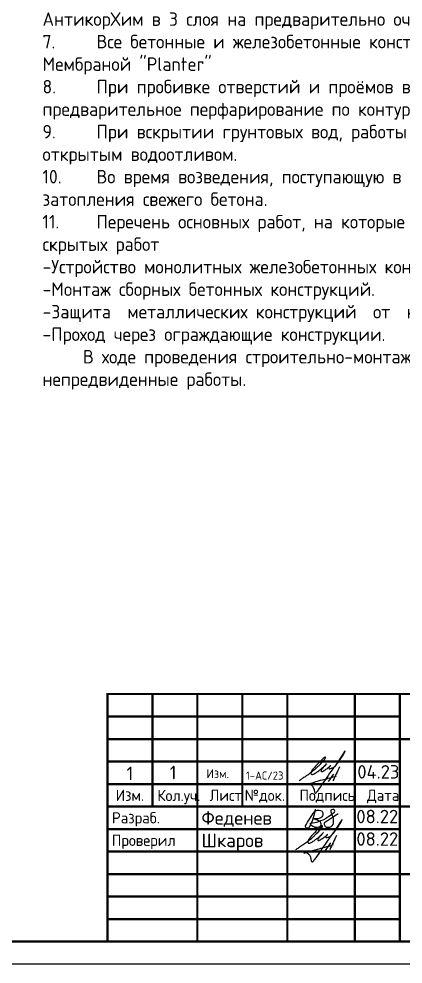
# Model space of a CAD drawing. Header units: metres. Extents: x -18 to 14983, y 1157 to 3877.
# Drawn here: x 6800 to 6885.4, y 2825.6 to 3035.6 of the extents above; entities that cross this region are included whole.
import ezdxf
from ezdxf.enums import TextEntityAlignment as Align

# ---------------------------------------------------------------- set-up
doc = ezdxf.new("R2010")
doc.units = ezdxf.units.M
doc.layers.add('Размер 3.5', color=250, linetype='Continuous', lineweight=35)
doc.layers.add('Размерный', color=4, linetype='Continuous', lineweight=30)
doc.layers.add('рамка', color=7, linetype='Continuous')
doc.styles.add('-ISOCPEUR-', font='isocpeur.ttf')
doc.styles.add('GOST', font='GOST_Common.ttf')
doc.styles.get("Standard").update_dxf_attribs({"font": 'GOST_Common.ttf'})

# ---------------------------------------------------------------- blocks, each defined once
blk = doc.blocks.new('подпись')
at = {"lineweight": 30}
for points in [[(-0.82, -1.23), (-0.21, -0.8), (0.43, -0.36), (0.86, -0.08), (1.32, 0.25), (2, 0.77), (2.8, 1.4), (3.27, 1.83), (3.84, 2.36), (4.46, 3.07), (5.01, 3.73), (5.08, 3.95), (5.01, 4.03), (4.91, 4), (4.76, 3.88), (4.33, 3.49), (3.4, 2.58), (2.34, 1.43), (1.83, 0.48), (1.87, 0.23), (1.99, 0.16), (2.17, 0.16), (2.41, 0.25), (3.02, 0.6), (3.71, 1.09), (4.34, 1.62), (5.32, 2.55), (4.75, 1.98), (4.27, 1.36), (4.08, 1.05), (4.07, 0.85), (4.11, 0.78), (4.25, 0.78), (4.42, 0.84), (4.78, 1.05), (5.16, 1.3), (5.47, 1.51), (5.72, 1.73), (6.05, 1.99), (6.23, 2.18), (5.94, 1.88), (5.8, 1.63), (5.8, 1.5), (5.89, 1.44), (6.13, 1.46), (6.57, 1.6), (6.9, 1.79), (7.5, 2.39), (8.04, 3.08), (8.61, 3.92), (9.15, 4.76), (9.43, 5.33), (8, 3.26), (6.29, 0.88), (3.58, -3.07), (3.05, -3.8), (2.85, -4.05), (2.49, -2.98), (2.12, -2.39), (1.3, -1.96), (1.02, -2.03), (2.91, -1.44), (4.7, -0.96), (7.51, -0.15)], [(6.86, 0.23), (5.67, -1.43)], [(8.19, 1.85), (6.68, -1.27)]]:
    blk.add_spline(points, degree=3, dxfattribs=at)
blk = doc.blocks.new('Подпись Леха')
at = {"layer": 'рамка'}
blk.add_blockref('подпись', (2.7, 0.11), dxfattribs=at)

msp = doc.modelspace()

# ---------------------------------------------------------------- linework, layer by layer
msp.add_line((7191.0803, 2825.5891), (6761.5147, 2825.5891))
msp.add_lwpolyline([(6589.6472, 3122.5891), (7009.6472, 3122.5891), (7009.6472, 2825.5891), (6589.6472, 2825.5891)], close=True)
at = {"const_width": 0.5}
msp.add_lwpolyline([(6609.6472, 3117.5891), (7004.6472, 3117.5891), (7004.6472, 2830.5891), (6609.6472, 2830.5891)], close=True, dxfattribs=at)
for points in [[(6819.6472, 2830.5891), (6819.6472, 2885.5891), (7004.6472, 2885.5891)], [(6829.6472, 2885.5891), (6829.6472, 2860.5891)], [(6839.6472, 2885.5891), (6839.6472, 2830.5891)], [(6849.6472, 2885.5891), (6849.6472, 2860.5891)], [(6859.6472, 2885.5891), (6859.6472, 2830.5891)], [(6874.6472, 2885.5891), (6874.6472, 2830.5891)], [(6884.6472, 2885.5891), (6884.6472, 2830.5891)], [(6819.6472, 2880.5891), (6884.6472, 2880.5891)], [(6819.6472, 2875.5891), (6884.6472, 2875.5891)], [(6884.6472, 2875.5891), (7004.6472, 2875.5891)], [(6819.6472, 2870.5891), (6884.6472, 2870.5891)], [(6819.6472, 2865.5891), (6884.6472, 2865.5891)], [(6819.6472, 2860.5891), (7004.6472, 2860.5891)], [(6819.6472, 2855.5891), (6884.6472, 2855.5891)], [(6819.6472, 2850.5891), (6884.6472, 2850.5891)], [(6819.6472, 2845.5891), (6884.6472, 2845.5891)], [(6884.6472, 2845.5891), (7004.6472, 2845.5891)], [(6819.6472, 2840.5891), (6884.6472, 2840.5891)], [(6819.6472, 2835.5891), (6884.6472, 2835.5891)]]:
    msp.add_lwpolyline(points, dxfattribs=at)
msp.add_lwpolyline([(6865.8407, 2859.9903), (6865.7405, 2859.4687), (6865.5319, 2858.6115), (6865.2151, 2857.5305), (6864.7511, 2856.37), (6864.4323, 2855.8991), (6864.2388, 2855.7999), (6864.045, 2855.7756), (6863.8562, 2855.7999), (6863.7593, 2855.9112), (6863.7108, 2856.0951), (6863.7157, 2856.3033), (6863.8126, 2856.5647), (6864.1159, 2857.1243), (6865.3898, 2859.0386), (6865.8863, 2859.6123), (6866.3362, 2859.8062), (6866.7164, 2859.7984), (6867.2826, 2859.6356), (6867.5464, 2859.1627), (6867.5231, 2858.775), (6867.4659, 2858.512), (6867.3494, 2858.3277), (6867.1456, 2858.1433), (6866.8349, 2857.9881), (6866.4758, 2857.8863), (6866.1651, 2857.828), (6865.8982, 2857.8378), (6865.641, 2857.8471), (6865.4032, 2857.959), (6865.3456, 2857.9759), (6865.6015, 2857.8657), (6865.8085, 2857.7765), (6866.0002, 2857.7085), (6866.3203, 2857.6171), (6866.5459, 2857.5104), (6866.7556, 2857.4113), (6866.8935, 2857.3154), (6867.045, 2857.0448), (6867.0685, 2856.7949), (6867.0917, 2856.5472), (6867.0371, 2856.3029), (6866.8418, 2856.0843), (6866.5996, 2855.9749), (6866.3027, 2855.9437), (6866.0136, 2855.9593), (6865.77, 2855.9725), (6865.5448, 2856.0765), (6865.3065, 2856.1865), (6865.1232, 2856.2711), (6865.0135, 2856.3732), (6864.8749, 2856.5022), (6864.7908, 2856.7132), (6864.7957, 2856.9038), (6864.9081, 2856.9672), (6865.2406, 2857.0015), (6865.7409, 2857.053), (6866.1498, 2857.1383), (6866.4428, 2857.1994), (6866.6924, 2857.3092), (6867.1275, 2857.4656), (6867.6017, 2857.6268), (6867.9634, 2857.7978), (6868.1641, 2857.9399), (6868.4623, 2858.151), (6868.861, 2858.4332), (6869.2445, 2858.7046), (6869.542, 2858.9152), (6869.9064, 2859.1732), (6870.1607, 2859.3532), (6870.2134, 2859.5971), (6870.1586, 2859.8004), (6869.9866, 2859.9098), (6869.7363, 2859.9254), (6869.4859, 2859.8942), (6869.3344, 2859.8012), (6869.2806, 2859.6202), (6869.31, 2859.4197), (6869.3834, 2859.1996), (6869.5596, 2858.8034), (6869.7504, 2858.2556), (6869.7993, 2857.9915), (6869.814, 2857.6736), (6869.8307, 2856.9368), (6869.7836, 2856.6), (6869.5407, 2856.2788), (6869.2977, 2856.0673), (6868.9842, 2855.9733), (6868.6394, 2855.9263), (6868.3337, 2855.9655), (6868.0985, 2856.1144), (6867.9732, 2856.3728), (6867.9026, 2856.6705), (6867.9418, 2856.9525), (6868.1064, 2857.1718), (6869.2507, 2857.9081), (6869.6817, 2858.2137), (6870.4891, 2858.7385), (6870.9631, 2859.0467)])

# ---------------------------------------------------------------- block references
for p in [(6860.3784, 2867.4583), (6859.6809, 2852.1654)]:
    msp.add_blockref('Подпись Леха', p)

# ---------------------------------------------------------------- texts
at = {"style": 'GOST'}
for s, p in [('Изм.', (6824.6472, 2863.0891)), ('Кол.уч.', (6835.5369, 2863.0397)), ('Лист', (6845.9515, 2863.0891)), ('№док.', (6854.6472, 2863.0891)), ('Подпись', (6868.5285, 2863.0891)), ('Дата', (6880.9554, 2863.0891))]:
    msp.add_text(s, height=2.5, dxfattribs=at).set_placement(p, align=Align.MIDDLE_CENTER)
for s, p in [('Разраб.', (6820.6472, 2858.0891)), ('Проверил', (6820.6472, 2853.0891))]:
    msp.add_text(s, height=2.5, dxfattribs=at).set_placement(p, align=Align.MIDDLE_LEFT)
at = {"layer": 'Размер 3.5', "insert": (6805.217, 3114.2005), "char_height": 3, "attachment_point": 1, "style": 'GOST'}
msp.add_mtext_dynamic_auto_height_columns('\\pi75.32977,t207.32977;{\\H1.42857x;\\C0; Общие указания\\P\\pi0,tz;\\H0.7x;1.^I\\C7;Производство работ вести в соответствии с требованиями серии 3.006.1-8, СП 45.13330.2017, СП 70.13330.2012, СП 71.13330.2017, СП 72.13330.2016, СП 49.13330.2010, СНиП 12-04-2002, \\C0;СП 41-105-2002, СП 315.1325800.2017, СП 74.13330.2011 и ГОСТ 5264.\\P\\C7;2.^IТехнологические схемы см. по чертежам марки ТС.\\P3.^IСварку вести электродами типа Э42, Э46 по ГОСТ 9467-75.\\P4.^IМонолитные бетонные и железобетонные конструкции выполнять в соответствиис требованиями СП 63.13330.2012  "Бетонные и железобетонные конструкции".\\C0;\\P5.^IМонтаж непроходных каналов\\P\\pi-4.3098,l7.3098,t12;5.1.^IЛотки тепловых сетей устанавливать на песчаное основание толщиной 100 мм с \\P\\pi0,t7.3098;коэффициентом фильтрации 20 м/сут.\\P\\pi-4.3098,t12;}5.2.^IНа углах поворота канала  установить уголок 100х100х10 для последующего опирания плит \\P\\pi0,t7.3098;перекрытия по продольной стороне, с опиранием на лоток не менее 250мм.{\\H0.99972x;\\C0;\\P\\pl0,tz;6.^IП\\H1.00028x;роизвести антикоррозионную обработку открытых металлических поверхностей эмалью АнтикорХим в 3 слоя на предварительно очищенную, сухую поверхность. \\P\\C7;7.^IВсе бетонные и железобетонные конструкции, соприкасающиеся с грунтом, покрыть Мембраной "Planter"\\C0;\\P8.^IПри пробивке отверстий и проёмов в железобетонных конструкциях  выполнить предварительное перфарирование по контуру пробиваемого проема. \\P9.^IПри вскрытии грунтовых вод, работы вести с искусственным водопонижением или с открытым водоотливом.\\P10.^IВо время возведения, поступающую в котлован воду отвести или откачать, не допуская затопления свежего бетона.\\P\\H0.99972x;11.^IПеречень основных работ, на которые необходимо составление актов освидетельствования скрытых работ\\P-Устройство монолитных железобетонных конструкций.\\H1.0002x;\\C7;\\P-Монтаж сборных бетонных конструкций.\\P-Защита  металлических конструкций  от  коррозии.\\P-Проход через ограждающие конструкции.\\P\\pi9;\\H0.99984x;В ходе проведения строительно-монтажных работ должны составляться акты на все непредвиденные работы.}', width=185.523131, gutter_width=14.3119, height=0, count=1, dxfattribs=at)
at = {"layer": 'Размерный', "color": 0, "style": '-ISOCPEUR-'}
for s, p in [('1', (6823.9138, 2866.4538)), ('1', (6833.4937, 2866.6538)), ('04.23', (6875.2056, 2866.8013)), ('Феденев', (6840.5522, 2856.5664)), ('08.22', (6874.9919, 2856.8739)), ('Шкаров', (6840.5522, 2851.5664)), ('08.22', (6874.9919, 2851.8739))]:
    msp.add_text(s, height=3, dxfattribs=at).set_placement(p)
at = {"layer": 'Размерный', "color": 0}
for s, height, p in [('Изм.', 2, (6841.6633, 2866.8987)), ('1-АС/23', 1.8, (6850.4444, 2866.5805))]:
    msp.add_text(s, height=height, dxfattribs=at).set_placement(p)

doc.saveas('drawing.dxf')
